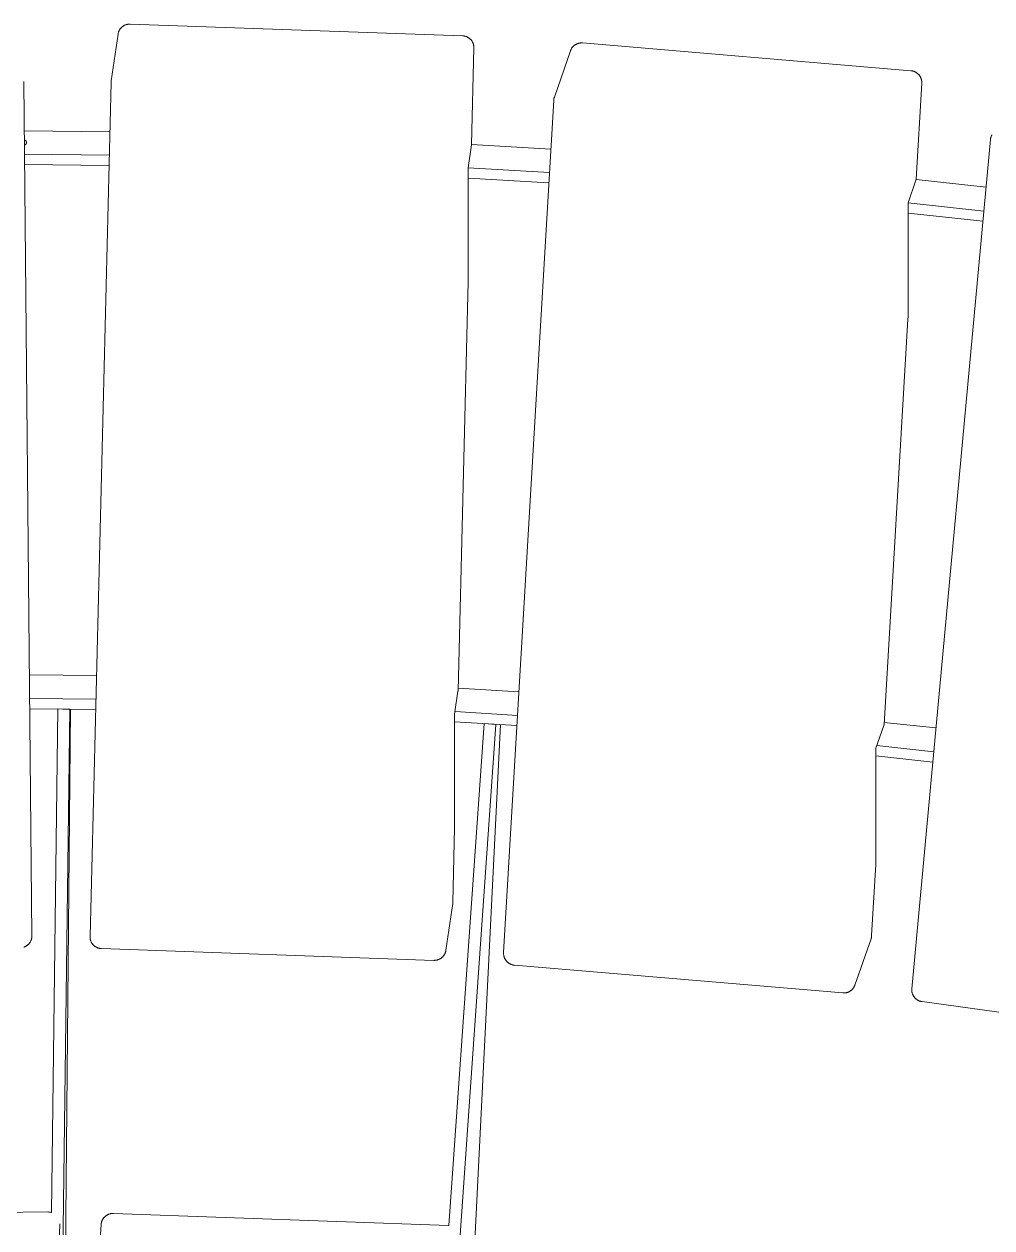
# Model space of a CAD drawing. Header units: inches. Extents: x -11 to 189, y -7 to 133.
# Drawn here: x 151.31 to 160.8, y 61.49 to 73.3 of the extents above; entities that cross this region are included whole.
import ezdxf

# ---------------------------------------------------------------- set-up
doc = ezdxf.new("R2010")
doc.units = ezdxf.units.IN
doc.layers.add('ZANO_R', color=7, linetype='Continuous', lineweight=0)

msp = doc.modelspace()

# ---------------------------------------------------------------- linework, layer by layer
at = {"layer": 'ZANO_R'}
for p, q in [((152.23348, 73.22461), (152.23481, 73.22845)), ((152.23481, 73.22845), (152.23628, 73.23223)), ((152.23628, 73.23223), (152.23788, 73.23597)), ((152.23788, 73.23597), (152.23961, 73.23964)), ((152.23961, 73.23964), (152.24147, 73.24325)), ((152.24147, 73.24325), (152.24345, 73.2468)), ((152.24345, 73.2468), (152.24555, 73.25027)), ((152.24555, 73.25027), (152.24777, 73.25367)), ((152.24777, 73.25367), (152.25011, 73.25699)), ((152.25011, 73.25699), (152.25256, 73.26023)), ((152.25256, 73.26023), (152.25513, 73.26338)), ((152.25513, 73.26338), (152.2578, 73.26644)), ((152.2578, 73.26644), (152.26058, 73.2694)), ((152.26058, 73.2694), (152.26346, 73.27227)), ((152.26346, 73.27227), (152.26643, 73.27503)), ((152.26643, 73.27503), (152.2695, 73.27769)), ((152.2695, 73.27769), (152.27267, 73.28024)), ((152.27267, 73.28024), (152.27591, 73.28268)), ((152.27591, 73.28268), (152.27925, 73.285)), ((152.27925, 73.285), (152.28266, 73.2872)), ((152.28266, 73.2872), (152.28614, 73.28929)), ((152.28614, 73.28929), (152.2897, 73.29125)), ((152.2897, 73.29125), (152.29332, 73.29309)), ((152.29332, 73.29309), (152.297, 73.2948)), ((152.297, 73.2948), (152.30074, 73.29638)), ((152.30074, 73.29638), (152.30454, 73.29783)), ((152.30454, 73.29783), (152.30838, 73.29915)), ((152.30838, 73.29915), (152.31226, 73.30033)), ((152.31226, 73.30033), (152.31619, 73.30138)), ((152.31619, 73.30138), (152.32015, 73.30229)), ((152.32015, 73.30229), (152.32413, 73.30306)), ((152.32413, 73.30306), (152.32815, 73.3037)), ((152.32815, 73.3037), (152.33218, 73.30419)), ((152.33218, 73.30419), (152.33622, 73.30454)), ((152.33622, 73.30454), (152.34028, 73.30475)), ((152.34028, 73.30475), (152.34434, 73.30482)), ((152.34434, 73.30482), (152.3484, 73.30475)), ((152.3484, 73.30475), (155.60653, 73.18999)), ((152.16255, 72.74663), (152.22884, 73.20486)), ((152.22884, 73.20486), (152.22949, 73.20887)), ((152.22949, 73.20887), (152.23028, 73.21286)), ((152.23028, 73.21286), (152.23121, 73.21681)), ((152.23121, 73.21681), (152.23228, 73.22073)), ((152.23228, 73.22073), (152.23348, 73.22461)), ((155.60653, 73.18999), (155.61056, 73.18978)), ((155.61056, 73.18978), (155.61459, 73.18943)), ((155.61459, 73.18943), (155.61861, 73.18894)), ((155.61861, 73.18894), (155.6226, 73.18831)), ((155.6226, 73.18831), (155.62657, 73.18754)), ((155.62657, 73.18754), (155.63052, 73.18663)), ((155.63052, 73.18663), (155.63443, 73.18559)), ((155.63443, 73.18559), (155.63829, 73.18441)), ((155.63829, 73.18441), (155.64212, 73.1831)), ((155.64212, 73.1831), (155.6459, 73.18166)), ((155.6459, 73.18166), (155.64963, 73.18009)), ((155.64963, 73.18009), (155.6533, 73.17839)), ((155.6533, 73.17839), (155.65691, 73.17656)), ((155.65691, 73.17656), (155.66045, 73.17461)), ((155.66045, 73.17461), (155.66392, 73.17254)), ((155.66392, 73.17254), (155.66732, 73.17035)), ((155.66732, 73.17035), (155.67064, 73.16804)), ((155.67064, 73.16804), (155.67388, 73.16562)), ((155.67388, 73.16562), (155.67704, 73.16308)), ((155.67704, 73.16308), (155.6801, 73.16044)), ((155.6801, 73.16044), (155.68307, 73.1577)), ((155.68307, 73.1577), (155.68594, 73.15485)), ((155.68594, 73.15485), (155.68872, 73.15191)), ((155.68872, 73.15191), (155.69139, 73.14887)), ((155.69139, 73.14887), (155.69395, 73.14574)), ((155.69395, 73.14574), (155.6964, 73.14252)), ((155.6964, 73.14252), (155.69874, 73.13922)), ((155.69874, 73.13922), (155.70096, 73.13584)), ((155.70096, 73.13584), (155.70307, 73.13239)), ((155.70307, 73.13239), (155.70505, 73.12886)), ((155.70505, 73.12886), (155.70691, 73.12527)), ((155.70691, 73.12527), (155.70865, 73.12162)), ((155.70865, 73.12162), (155.71026, 73.11791)), ((155.71026, 73.11791), (155.71173, 73.11414)), ((155.71173, 73.11414), (155.71308, 73.11033)), ((155.71308, 73.11033), (155.71429, 73.10647)), ((156.71876, 73.10531), (156.72233, 73.10721)), ((156.72233, 73.10721), (156.72598, 73.10899)), ((156.72598, 73.10899), (156.72968, 73.11065)), ((156.72968, 73.11065), (156.73344, 73.11217)), ((156.73344, 73.11217), (156.73725, 73.11356)), ((156.73725, 73.11356), (156.7411, 73.11481)), ((156.7411, 73.11481), (156.745, 73.11594)), ((156.745, 73.11594), (156.74893, 73.11692)), ((156.74893, 73.11692), (156.75289, 73.11777)), ((156.75289, 73.11777), (156.75688, 73.11848)), ((156.75688, 73.11848), (156.7609, 73.11905)), ((156.7609, 73.11905), (156.76493, 73.11949)), ((156.76493, 73.11949), (156.76897, 73.11978)), ((156.76897, 73.11978), (156.77302, 73.11993)), ((156.77302, 73.11993), (156.77708, 73.11994)), ((156.77708, 73.11994), (156.78113, 73.11981)), ((156.78113, 73.11981), (156.78517, 73.11954)), ((156.78517, 73.11954), (160.00457, 72.84707)), ((155.71904, 73.07053), (155.69568, 72.12485)), ((155.71429, 73.10647), (155.71537, 73.10257)), ((155.71537, 73.10257), (155.71632, 73.09864)), ((155.71632, 73.09864), (155.71712, 73.09468)), ((155.71712, 73.09468), (155.71779, 73.09069)), ((155.71779, 73.09069), (155.71832, 73.08668)), ((155.71832, 73.08668), (155.71871, 73.08265)), ((155.71871, 73.08265), (155.71896, 73.07861)), ((155.71896, 73.07861), (155.71907, 73.07457)), ((155.71907, 73.07457), (155.71904, 73.07053)), ((156.50774, 72.58881), (156.66515, 73.0416)), ((156.66515, 73.0416), (156.66655, 73.04541)), ((156.66655, 73.04541), (156.66807, 73.04916)), ((156.66807, 73.04916), (156.66973, 73.05286)), ((156.66973, 73.05286), (156.67152, 73.0565)), ((156.67152, 73.0565), (156.67343, 73.06007)), ((156.67343, 73.06007), (156.67546, 73.06358)), ((156.67546, 73.06358), (156.67762, 73.06701)), ((156.67762, 73.06701), (156.67989, 73.07037)), ((156.67989, 73.07037), (156.68228, 73.07365)), ((156.68228, 73.07365), (156.68478, 73.07684)), ((156.68478, 73.07684), (156.68739, 73.07994)), ((156.68739, 73.07994), (156.69011, 73.08295)), ((156.69011, 73.08295), (156.69293, 73.08586)), ((156.69293, 73.08586), (156.69585, 73.08868)), ((156.69585, 73.08868), (156.69886, 73.09139)), ((156.69886, 73.09139), (156.70197, 73.09399)), ((156.70197, 73.09399), (156.70516, 73.09649)), ((156.70516, 73.09649), (156.70845, 73.09887)), ((156.70845, 73.09887), (156.71181, 73.10113)), ((156.71181, 73.10113), (156.71524, 73.10328)), ((156.71524, 73.10328), (156.71876, 73.10531)), ((160.00457, 72.84707), (160.00856, 72.84667)), ((160.00856, 72.84667), (160.01253, 72.84612)), ((160.01253, 72.84612), (160.01647, 72.84545)), ((160.01647, 72.84545), (160.02039, 72.84463)), ((160.02039, 72.84463), (160.02429, 72.84368)), ((160.02429, 72.84368), (160.02814, 72.8426)), ((160.02814, 72.8426), (160.03196, 72.84139)), ((160.03196, 72.84139), (160.03573, 72.84005)), ((160.03573, 72.84005), (160.03946, 72.83858)), ((160.03946, 72.83858), (160.04313, 72.83698)), ((160.04313, 72.83698), (160.04675, 72.83525)), ((160.04675, 72.83525), (160.0503, 72.83341)), ((160.0503, 72.83341), (160.05379, 72.83144)), ((160.05379, 72.83144), (160.05721, 72.82935)), ((160.05721, 72.82935), (160.06055, 72.82715)), ((160.06055, 72.82715), (160.06382, 72.82483)), ((160.06382, 72.82483), (160.06701, 72.82241)), ((160.06701, 72.82241), (160.07011, 72.81987)), ((160.07011, 72.81987), (160.07312, 72.81723)), ((160.07312, 72.81723), (160.07604, 72.81449)), ((160.07604, 72.81449), (160.07886, 72.81165)), ((160.07886, 72.81165), (160.08159, 72.80871)), ((160.08159, 72.80871), (160.08421, 72.80569)), ((160.08421, 72.80569), (160.08673, 72.80257)), ((160.08673, 72.80257), (160.08914, 72.79937)), ((160.08914, 72.79937), (160.09143, 72.79609)), ((160.09143, 72.79609), (160.09362, 72.79273)), ((160.09362, 72.79273), (160.09568, 72.7893)), ((160.09568, 72.7893), (160.09763, 72.7858)), ((160.09763, 72.7858), (160.09946, 72.78224)), ((160.09946, 72.78224), (160.10116, 72.77861)), ((160.10116, 72.77861), (160.10274, 72.77493)), ((160.10274, 72.77493), (160.10419, 72.7712)), ((160.10419, 72.7712), (160.10551, 72.76741)), ((160.10551, 72.76741), (160.1067, 72.76359)), ((160.1067, 72.76359), (160.10776, 72.75973)), ((160.10776, 72.75973), (160.10868, 72.75583)), ((160.10868, 72.75583), (160.10947, 72.7519)), ((151.3052, 72.74284), (151.38471, 64.36051)), ((151.95436, 64.35359), (152.16138, 72.73281)), ((152.16138, 72.73281), (152.16152, 72.73628)), ((152.16152, 72.73628), (152.16176, 72.73974)), ((152.16176, 72.73974), (152.1621, 72.74319)), ((152.1621, 72.74319), (152.16255, 72.74663)), ((160.11119, 72.72399), (160.05593, 71.78381)), ((160.10947, 72.7519), (160.11013, 72.74795)), ((160.11013, 72.74795), (160.11065, 72.74398)), ((160.11065, 72.74398), (160.11103, 72.73999)), ((160.11103, 72.73999), (160.11128, 72.736)), ((160.11136, 72.72799), (160.11119, 72.72399)), ((160.11128, 72.736), (160.11139, 72.73199)), ((160.11139, 72.73199), (160.11136, 72.72799)), ((156.00993, 64.19514), (156.50147, 72.55735)), ((156.50147, 72.55735), (156.50178, 72.56136)), ((156.50178, 72.56136), (156.50222, 72.56536)), ((156.50222, 72.56536), (156.5028, 72.56934)), ((156.5028, 72.56934), (156.50352, 72.5733)), ((156.50352, 72.5733), (156.50437, 72.57723)), ((156.50437, 72.57723), (156.50536, 72.58113)), ((156.50536, 72.58113), (156.50649, 72.58499)), ((156.50649, 72.58499), (156.50774, 72.58881)), ((151.3098, 72.25759), (152.14942, 72.24865)), ((151.31064, 72.16896), (151.31167, 72.16861)), ((151.31167, 72.16861), (151.31268, 72.16823)), ((151.31268, 72.16823), (151.31367, 72.1678)), ((151.31367, 72.1678), (151.31466, 72.16735)), ((151.31466, 72.16735), (151.31562, 72.16686)), ((151.31562, 72.16686), (151.31657, 72.16634)), ((151.31657, 72.16634), (151.3175, 72.16578)), ((151.3175, 72.16578), (151.31841, 72.1652)), ((151.31841, 72.1652), (151.3193, 72.16458)), ((151.3193, 72.16458), (151.32017, 72.16394)), ((151.32017, 72.16394), (151.32101, 72.16326)), ((151.32101, 72.16326), (151.32183, 72.16255)), ((151.32183, 72.16255), (151.32263, 72.16182)), ((160.01353, 63.84042), (160.78481, 72.1719)), ((160.78481, 72.1719), (160.78526, 72.17592)), ((160.78526, 72.17592), (160.78584, 72.17992)), ((160.78584, 72.17992), (160.78656, 72.18391)), ((160.78656, 72.18391), (160.78742, 72.18786)), ((160.78742, 72.18786), (160.78841, 72.19178)), ((160.78841, 72.19178), (160.78954, 72.19567)), ((160.78954, 72.19567), (160.79081, 72.19952)), ((160.79081, 72.19952), (160.79221, 72.20331)), ((160.79221, 72.20331), (160.79373, 72.20706)), ((160.79373, 72.20706), (160.79539, 72.21075)), ((160.79539, 72.21075), (160.79718, 72.21439)), ((160.79718, 72.21439), (160.79909, 72.21796)), ((151.3122, 72.11724), (151.31114, 72.11683)), ((151.31326, 72.11768), (151.3122, 72.11724)), ((151.31429, 72.11816), (151.31326, 72.11768)), ((151.31531, 72.11867), (151.31429, 72.11816)), ((151.31631, 72.11922), (151.31531, 72.11867)), ((151.3173, 72.11981), (151.31631, 72.11922)), ((151.31826, 72.12043), (151.3173, 72.11981)), ((151.31919, 72.12108), (151.31826, 72.12043)), ((151.32011, 72.12176), (151.31919, 72.12108)), ((151.321, 72.12247), (151.32011, 72.12176)), ((151.32186, 72.12322), (151.321, 72.12247)), ((151.3227, 72.12399), (151.32186, 72.12322)), ((151.32263, 72.16182), (151.3234, 72.16106)), ((151.32351, 72.1248), (151.3227, 72.12399)), ((151.3234, 72.16106), (151.32415, 72.16028)), ((151.3243, 72.12563), (151.32351, 72.1248)), ((151.32415, 72.16028), (151.32486, 72.15947)), ((151.32505, 72.12649), (151.3243, 72.12563)), ((151.32486, 72.15947), (151.32555, 72.15863)), ((151.32577, 72.12737), (151.32505, 72.12649)), ((151.32555, 72.15863), (151.32621, 72.15777)), ((151.32647, 72.12828), (151.32577, 72.12737)), ((151.32621, 72.15777), (151.32684, 72.15689)), ((151.32713, 72.12921), (151.32647, 72.12828)), ((151.32684, 72.15689), (151.32744, 72.15599)), ((151.32775, 72.13017), (151.32713, 72.12921)), ((151.32744, 72.15599), (151.32801, 72.15507)), ((151.32835, 72.13114), (151.32775, 72.13017)), ((151.32801, 72.15507), (151.32855, 72.15413)), ((151.3289, 72.13214), (151.32835, 72.13114)), ((151.32855, 72.15413), (151.32905, 72.15317)), ((151.32943, 72.13315), (151.3289, 72.13214)), ((151.32905, 72.15317), (151.32952, 72.1522)), ((151.32992, 72.13418), (151.32943, 72.13315)), ((151.32952, 72.1522), (151.32996, 72.15121)), ((151.33037, 72.13523), (151.32992, 72.13418)), ((151.32996, 72.15121), (151.33036, 72.1502)), ((151.33036, 72.1502), (151.33073, 72.14919)), ((151.33079, 72.1363), (151.33037, 72.13523)), ((151.33073, 72.14919), (151.33106, 72.14816)), ((151.33116, 72.13737), (151.33079, 72.1363)), ((151.33106, 72.14816), (151.33136, 72.14712)), ((151.3315, 72.13846), (151.33116, 72.13737)), ((151.33136, 72.14712), (151.33162, 72.14607)), ((151.33181, 72.13956), (151.3315, 72.13846)), ((151.33162, 72.14607), (151.33184, 72.14501)), ((151.33207, 72.14067), (151.33181, 72.13956)), ((151.33184, 72.14501), (151.33203, 72.14394)), ((151.33203, 72.14394), (151.33218, 72.14287)), ((151.3323, 72.14179), (151.33207, 72.14067)), ((151.33218, 72.14287), (151.3323, 72.14179)), ((155.69535, 72.12098), (155.66266, 71.89501)), ((155.69535, 72.12098), (155.69548, 72.12194)), ((155.69548, 72.12194), (155.69557, 72.12291)), ((155.69557, 72.12291), (155.69564, 72.12388)), ((155.69564, 72.12388), (155.69568, 72.12485)), ((155.69565, 72.12485), (156.47335, 72.07895)), ((151.31199, 72.02733), (152.14373, 72.01839)), ((152.14122, 71.91696), (151.31295, 71.92585)), ((155.66266, 71.89501), (156.45976, 71.84767)), ((155.66266, 71.89498), (155.66266, 70.79777)), ((156.45382, 71.74658), (155.66266, 71.79354)), ((160.05408, 71.77469), (159.97646, 71.55141)), ((160.05408, 71.77469), (160.05445, 71.7758)), ((160.05445, 71.7758), (160.05478, 71.77692)), ((160.05478, 71.77692), (160.05507, 71.77805)), ((160.05507, 71.77805), (160.05532, 71.77919)), ((160.05518, 71.77853), (160.74149, 71.70395)), ((160.05532, 71.77919), (160.05553, 71.78033)), ((160.05553, 71.78033), (160.0557, 71.78149)), ((160.0557, 71.78149), (160.05584, 71.78265)), ((160.05584, 71.78265), (160.05593, 71.78381)), ((159.97646, 71.55141), (159.97646, 70.45417)), ((159.97646, 71.55141), (160.71985, 71.47018)), ((160.71056, 71.36977), (159.97646, 71.44994)), ((155.66243, 70.77914), (155.56324, 66.76426)), ((155.66243, 70.77914), (155.66266, 70.79777)), ((159.97517, 70.41), (159.74147, 66.43413)), ((159.97517, 70.41), (159.97614, 70.43208)), ((159.97614, 70.43208), (159.97646, 70.45417)), ((151.36043, 66.9199), (152.01759, 66.91291)), ((155.56291, 66.76042), (155.53022, 66.53445)), ((155.56291, 66.76042), (155.56303, 66.76137)), ((155.56303, 66.76137), (155.56313, 66.76233)), ((155.56313, 66.76233), (155.5632, 66.7633)), ((155.5632, 66.7633), (155.56324, 66.76426)), ((155.56385, 66.78928), (156.16035, 66.75412)), ((151.36262, 66.68962), (152.0119, 66.68266)), ((151.36358, 66.58815), (152.00939, 66.58123)), ((151.57545, 61.64584), (151.63857, 66.58581)), ((151.7552, 66.58455), (151.63857, 66.58581)), ((151.67292, 60.14444), (151.7552, 66.58455)), ((151.71015, 60.70742), (151.76336, 66.58444)), ((155.53022, 66.53445), (155.53022, 65.4372)), ((155.53381, 66.55926), (156.14676, 66.52289)), ((155.47437, 61.5167), (155.81975, 66.44139)), ((155.48481, 60.00734), (155.93556, 66.43447)), ((155.53022, 66.45799), (156.14082, 66.42179)), ((155.68871, 60.5626), (155.9802, 66.43174)), ((155.93556, 66.43447), (155.81975, 66.44139)), ((159.73962, 66.42501), (159.662, 66.20173)), ((159.73962, 66.42501), (159.73999, 66.42612)), ((159.73999, 66.42612), (159.74032, 66.42724)), ((159.74032, 66.42724), (159.74061, 66.42837)), ((159.74061, 66.42837), (159.74086, 66.42951)), ((159.74086, 66.42951), (159.74107, 66.43065)), ((159.74107, 66.43065), (159.74124, 66.43181)), ((159.74124, 66.43181), (159.74138, 66.43297)), ((159.74138, 66.43297), (159.74147, 66.43413)), ((159.74264, 66.45408), (160.25039, 66.39898)), ((159.662, 66.20173), (159.662, 65.10449)), ((159.67052, 66.22624), (160.22876, 66.1653)), ((159.662, 66.12568), (160.21946, 66.06488)), ((155.52999, 65.41858), (155.53022, 65.4372)), ((155.52999, 65.41858), (155.51202, 64.6913)), ((159.66071, 65.06032), (159.66168, 65.0824)), ((159.66168, 65.0824), (159.662, 65.10449)), ((159.66071, 65.06032), (159.61965, 64.36177)), ((155.51085, 64.67748), (155.44456, 64.21925)), ((155.5113, 64.68092), (155.51085, 64.67748)), ((155.51164, 64.68437), (155.5113, 64.68092)), ((155.51188, 64.68783), (155.51164, 64.68437)), ((155.51202, 64.6913), (155.51188, 64.68783)), ((151.30933, 64.25029), (151.30551, 64.24892)), ((151.31311, 64.2518), (151.30933, 64.25029)), ((151.31682, 64.25343), (151.31311, 64.2518)), ((151.32048, 64.25519), (151.31682, 64.25343)), ((151.32408, 64.25708), (151.32048, 64.25519)), ((151.32761, 64.25909), (151.32408, 64.25708)), ((151.33106, 64.26123), (151.32761, 64.25909)), ((151.33444, 64.26348), (151.33106, 64.26123)), ((151.33774, 64.26585), (151.33444, 64.26348)), ((151.34096, 64.26833), (151.33774, 64.26585)), ((151.34408, 64.27092), (151.34096, 64.26833)), ((151.34712, 64.27362), (151.34408, 64.27092)), ((151.35005, 64.27643), (151.34712, 64.27362)), ((151.35289, 64.27933), (151.35005, 64.27643)), ((151.35563, 64.28233), (151.35289, 64.27933)), ((151.35826, 64.28543), (151.35563, 64.28233)), ((151.36078, 64.28861), (151.35826, 64.28543)), ((151.36319, 64.29189), (151.36078, 64.28861)), ((151.36548, 64.29524), (151.36319, 64.29189)), ((151.36765, 64.29867), (151.36548, 64.29524)), ((151.36971, 64.30217), (151.36765, 64.29867)), ((151.37164, 64.30575), (151.36971, 64.30217)), ((151.37344, 64.30938), (151.37164, 64.30575)), ((151.37512, 64.31308), (151.37344, 64.30938)), ((151.37667, 64.31684), (151.37512, 64.31308)), ((151.37809, 64.32064), (151.37667, 64.31684)), ((151.37937, 64.3245), (151.37809, 64.32064)), ((151.38052, 64.32839), (151.37937, 64.3245)), ((151.38153, 64.33233), (151.38052, 64.32839)), ((151.3824, 64.33629), (151.38153, 64.33233)), ((151.38314, 64.34029), (151.3824, 64.33629)), ((151.38373, 64.34431), (151.38314, 64.34029)), ((151.38419, 64.34834), (151.38373, 64.34431)), ((151.3845, 64.35239), (151.38419, 64.34834)), ((151.38468, 64.35645), (151.3845, 64.35239)), ((151.38471, 64.36051), (151.38468, 64.35645)), ((151.95433, 64.34954), (151.95436, 64.35359)), ((151.95444, 64.3455), (151.95433, 64.34954)), ((151.95469, 64.34146), (151.95444, 64.3455)), ((151.95508, 64.33744), (151.95469, 64.34146)), ((151.95561, 64.33343), (151.95508, 64.33744)), ((151.95628, 64.32944), (151.95561, 64.33343)), ((151.95708, 64.32547), (151.95628, 64.32944)), ((151.95803, 64.32154), (151.95708, 64.32547)), ((151.95911, 64.31764), (151.95803, 64.32154)), ((151.96032, 64.31378), (151.95911, 64.31764)), ((151.96167, 64.30997), (151.96032, 64.31378)), ((151.96314, 64.3062), (151.96167, 64.30997)), ((151.96475, 64.30249), (151.96314, 64.3062)), ((151.96649, 64.29884), (151.96475, 64.30249)), ((151.96835, 64.29525), (151.96649, 64.29884)), ((151.97033, 64.29172), (151.96835, 64.29525)), ((151.97244, 64.28827), (151.97033, 64.29172)), ((151.97466, 64.28489), (151.97244, 64.28827)), ((151.977, 64.28159), (151.97466, 64.28489)), ((151.97945, 64.27837), (151.977, 64.28159)), ((151.98201, 64.27525), (151.97945, 64.27837)), ((151.98468, 64.27221), (151.98201, 64.27525)), ((151.98746, 64.26926), (151.98468, 64.27221)), ((151.99033, 64.26642), (151.98746, 64.26926)), ((151.9933, 64.26367), (151.99033, 64.26642)), ((151.99636, 64.26103), (151.9933, 64.26367)), ((151.99952, 64.2585), (151.99636, 64.26103)), ((152.00276, 64.25608), (151.99952, 64.2585)), ((152.00608, 64.25377), (152.00276, 64.25608)), ((152.00948, 64.25158), (152.00608, 64.25377)), ((152.01295, 64.2495), (152.00948, 64.25158)), ((152.01649, 64.24755), (152.01295, 64.2495)), ((159.61338, 64.33031), (159.45598, 63.87752)), ((159.61464, 64.33413), (159.61338, 64.33031)), ((159.61576, 64.33799), (159.61464, 64.33413)), ((159.61675, 64.34189), (159.61576, 64.33799)), ((159.61761, 64.34582), (159.61675, 64.34189)), ((159.61832, 64.34978), (159.61761, 64.34582)), ((159.6189, 64.35376), (159.61832, 64.34978)), ((159.61935, 64.35776), (159.6189, 64.35376)), ((159.61965, 64.36177), (159.61935, 64.35776)), ((152.0201, 64.24573), (152.01649, 64.24755)), ((152.02377, 64.24402), (152.0201, 64.24573)), ((152.0275, 64.24245), (152.02377, 64.24402)), ((152.03128, 64.24101), (152.0275, 64.24245)), ((152.0351, 64.2397), (152.03128, 64.24101)), ((152.03897, 64.23852), (152.0351, 64.2397)), ((152.04288, 64.23748), (152.03897, 64.23852)), ((152.04682, 64.23657), (152.04288, 64.23748)), ((152.05079, 64.23581), (152.04682, 64.23657)), ((152.05479, 64.23518), (152.05079, 64.23581)), ((152.0588, 64.23468), (152.05479, 64.23518)), ((152.06283, 64.23433), (152.0588, 64.23468)), ((152.06687, 64.23412), (152.06283, 64.23433)), ((155.325, 64.11937), (152.06687, 64.23412)), ((155.3837, 64.13286), (155.38008, 64.13102)), ((155.38726, 64.13482), (155.3837, 64.13286)), ((155.39074, 64.13691), (155.38726, 64.13482)), ((155.39415, 64.13911), (155.39074, 64.13691)), ((155.39748, 64.14144), (155.39415, 64.13911)), ((155.40073, 64.14387), (155.39748, 64.14144)), ((155.40389, 64.14642), (155.40073, 64.14387)), ((155.40697, 64.14908), (155.40389, 64.14642)), ((155.40994, 64.15184), (155.40697, 64.14908)), ((155.41282, 64.15471), (155.40994, 64.15184)), ((155.4156, 64.15767), (155.41282, 64.15471)), ((155.41827, 64.16073), (155.4156, 64.15767)), ((155.42084, 64.16388), (155.41827, 64.16073)), ((155.42329, 64.16712), (155.42084, 64.16388)), ((155.42563, 64.17044), (155.42329, 64.16712)), ((155.42785, 64.17384), (155.42563, 64.17044)), ((155.42995, 64.17731), (155.42785, 64.17384)), ((155.43193, 64.18086), (155.42995, 64.17731)), ((155.43379, 64.18447), (155.43193, 64.18086)), ((155.43552, 64.18815), (155.43379, 64.18447)), ((155.43712, 64.19188), (155.43552, 64.18815)), ((155.43858, 64.19567), (155.43712, 64.19188)), ((155.43992, 64.1995), (155.43858, 64.19567)), ((155.44112, 64.20338), (155.43992, 64.1995)), ((155.44219, 64.2073), (155.44112, 64.20338)), ((155.44312, 64.21126), (155.44219, 64.2073)), ((155.44391, 64.21524), (155.44312, 64.21126)), ((155.44456, 64.21925), (155.44391, 64.21524)), ((156.00974, 64.18713), (156.00977, 64.19113)), ((156.00985, 64.18313), (156.00974, 64.18713)), ((156.00977, 64.19113), (156.00993, 64.19514)), ((156.01009, 64.17913), (156.00985, 64.18313)), ((156.01048, 64.17514), (156.01009, 64.17913)), ((156.011, 64.17117), (156.01048, 64.17514)), ((156.01165, 64.16722), (156.011, 64.17117)), ((156.01244, 64.16329), (156.01165, 64.16722)), ((156.01337, 64.1594), (156.01244, 64.16329)), ((156.01443, 64.15553), (156.01337, 64.1594)), ((156.01562, 64.15171), (156.01443, 64.15553)), ((156.01694, 64.14793), (156.01562, 64.15171)), ((156.01839, 64.14419), (156.01694, 64.14793)), ((156.01997, 64.14051), (156.01839, 64.14419)), ((156.02167, 64.13689), (156.01997, 64.14051)), ((156.0235, 64.13332), (156.02167, 64.13689)), ((156.02544, 64.12982), (156.0235, 64.13332)), ((155.32906, 64.11929), (155.325, 64.11937)), ((155.33312, 64.11936), (155.32906, 64.11929)), ((155.33717, 64.11957), (155.33312, 64.11936)), ((155.34122, 64.11992), (155.33717, 64.11957)), ((155.34525, 64.12042), (155.34122, 64.11992)), ((155.34926, 64.12105), (155.34525, 64.12042)), ((155.35325, 64.12182), (155.34926, 64.12105)), ((155.35721, 64.12273), (155.35325, 64.12182)), ((155.36113, 64.12378), (155.35721, 64.12273)), ((155.36502, 64.12496), (155.36113, 64.12378)), ((155.36886, 64.12628), (155.36502, 64.12496)), ((155.37266, 64.12773), (155.36886, 64.12628)), ((155.3764, 64.12931), (155.37266, 64.12773)), ((155.38008, 64.13102), (155.3764, 64.12931)), ((156.02751, 64.12639), (156.02544, 64.12982)), ((156.02969, 64.12303), (156.02751, 64.12639)), ((156.03199, 64.11975), (156.02969, 64.12303)), ((156.0344, 64.11655), (156.03199, 64.11975)), ((156.03692, 64.11344), (156.0344, 64.11655)), ((156.03954, 64.11041), (156.03692, 64.11344)), ((156.04226, 64.10747), (156.03954, 64.11041)), ((156.04509, 64.10463), (156.04226, 64.10747)), ((156.04801, 64.10189), (156.04509, 64.10463)), ((156.05102, 64.09925), (156.04801, 64.10189)), ((156.05412, 64.09672), (156.05102, 64.09925)), ((156.05731, 64.09429), (156.05412, 64.09672)), ((156.06057, 64.09197), (156.05731, 64.09429)), ((156.06392, 64.08977), (156.06057, 64.09197)), ((156.06734, 64.08768), (156.06392, 64.08977)), ((156.07083, 64.08572), (156.06734, 64.08768)), ((156.07438, 64.08387), (156.07083, 64.08572)), ((156.078, 64.08215), (156.07438, 64.08387)), ((156.08167, 64.08055), (156.078, 64.08215)), ((156.08539, 64.07907), (156.08167, 64.08055)), ((156.08917, 64.07773), (156.08539, 64.07907)), ((156.09298, 64.07652), (156.08917, 64.07773)), ((156.09684, 64.07544), (156.09298, 64.07652)), ((156.10073, 64.07449), (156.09684, 64.07544)), ((156.10465, 64.07368), (156.10073, 64.07449)), ((156.1086, 64.073), (156.10465, 64.07368)), ((156.11257, 64.07246), (156.1086, 64.073)), ((156.11655, 64.07205), (156.11257, 64.07246)), ((159.33595, 63.79959), (156.11655, 64.07205)), ((159.34, 63.79932), (159.33595, 63.79959)), ((159.34405, 63.79918), (159.34, 63.79932)), ((159.3481, 63.79919), (159.34405, 63.79918)), ((159.35215, 63.79934), (159.3481, 63.79919)), ((159.3562, 63.79964), (159.35215, 63.79934)), ((159.36023, 63.80007), (159.3562, 63.79964)), ((159.36424, 63.80064), (159.36023, 63.80007)), ((159.36823, 63.80135), (159.36424, 63.80064)), ((159.3722, 63.8022), (159.36823, 63.80135)), ((159.37613, 63.80319), (159.3722, 63.8022)), ((159.38003, 63.80431), (159.37613, 63.80319)), ((159.38388, 63.80557), (159.38003, 63.80431)), ((159.38769, 63.80696), (159.38388, 63.80557)), ((159.39145, 63.80848), (159.38769, 63.80696)), ((159.39515, 63.81013), (159.39145, 63.80848)), ((159.39879, 63.81191), (159.39515, 63.81013)), ((159.40237, 63.81381), (159.39879, 63.81191)), ((159.40588, 63.81584), (159.40237, 63.81381)), ((159.40932, 63.81799), (159.40588, 63.81584)), ((159.41268, 63.82025), (159.40932, 63.81799)), ((159.41596, 63.82264), (159.41268, 63.82025)), ((159.41916, 63.82513), (159.41596, 63.82264)), ((159.42226, 63.82773), (159.41916, 63.82513)), ((159.42528, 63.83045), (159.42226, 63.82773)), ((159.4282, 63.83326), (159.42528, 63.83045)), ((159.43102, 63.83617), (159.4282, 63.83326)), ((159.43373, 63.83918), (159.43102, 63.83617)), ((159.43634, 63.84228), (159.43373, 63.83918)), ((159.43884, 63.84547), (159.43634, 63.84228)), ((159.44123, 63.84875), (159.43884, 63.84547)), ((159.44351, 63.85211), (159.44123, 63.84875)), ((159.44566, 63.85554), (159.44351, 63.85211)), ((159.4477, 63.85905), (159.44566, 63.85554)), ((159.44961, 63.86262), (159.4477, 63.85905)), ((159.45139, 63.86626), (159.44961, 63.86262)), ((159.45305, 63.86996), (159.45139, 63.86626)), ((159.45458, 63.87372), (159.45305, 63.86996)), ((159.45598, 63.87752), (159.45458, 63.87372)), ((160.01304, 63.82828), (160.01307, 63.83234)), ((160.01316, 63.82423), (160.01304, 63.82828)), ((160.01307, 63.83234), (160.01323, 63.83638)), ((160.01342, 63.82019), (160.01316, 63.82423)), ((160.01323, 63.83638), (160.01353, 63.84042)), ((160.01382, 63.81616), (160.01342, 63.82019)), ((160.01436, 63.81214), (160.01382, 63.81616)), ((160.01504, 63.80815), (160.01436, 63.81214)), ((160.01585, 63.80418), (160.01504, 63.80815)), ((160.01681, 63.80024), (160.01585, 63.80418)), ((160.0179, 63.79634), (160.01681, 63.80024)), ((160.01912, 63.79248), (160.0179, 63.79634)), ((160.02048, 63.78866), (160.01912, 63.79248)), ((160.02197, 63.7849), (160.02048, 63.78866)), ((160.02359, 63.78118), (160.02197, 63.7849)), ((160.02534, 63.77753), (160.02359, 63.78118)), ((160.02721, 63.77393), (160.02534, 63.77753)), ((160.02921, 63.77041), (160.02721, 63.77393)), ((160.03133, 63.76696), (160.02921, 63.77041)), ((160.03357, 63.76358), (160.03133, 63.76696)), ((160.03592, 63.76028), (160.03357, 63.76358)), ((160.03838, 63.75707), (160.03592, 63.76028)), ((160.04096, 63.75394), (160.03838, 63.75707)), ((160.04364, 63.7509), (160.04096, 63.75394)), ((160.04643, 63.74796), (160.04364, 63.7509)), ((160.04932, 63.74512), (160.04643, 63.74796)), ((160.0523, 63.74238), (160.04932, 63.74512)), ((160.05538, 63.73975), (160.0523, 63.74238)), ((160.05855, 63.73722), (160.05538, 63.73975)), ((160.0618, 63.7348), (160.05855, 63.73722)), ((160.06514, 63.7325), (160.0618, 63.7348)), ((160.06855, 63.73032), (160.06514, 63.7325)), ((160.07204, 63.72826), (160.06855, 63.73032)), ((160.07559, 63.72632), (160.07204, 63.72826)), ((160.07921, 63.7245), (160.07559, 63.72632)), ((160.0829, 63.72281), (160.07921, 63.7245)), ((160.08664, 63.72125), (160.0829, 63.72281)), ((160.09043, 63.71982), (160.08664, 63.72125)), ((160.09426, 63.71852), (160.09043, 63.71982)), ((160.09815, 63.71736), (160.09426, 63.71852)), ((160.10206, 63.71633), (160.09815, 63.71736)), ((160.10602, 63.71544), (160.10206, 63.71633)), ((160.11, 63.71469), (160.10602, 63.71544)), ((160.114, 63.71407), (160.11, 63.71469)), ((163.26339, 63.28655), (160.114, 63.71407)), ((148.24839, 61.60944), (151.54111, 61.65056)), ((151.54111, 61.65056), (151.54497, 61.65055)), ((151.54497, 61.65055), (151.54884, 61.6504)), ((151.54884, 61.6504), (151.55269, 61.65013)), ((151.55269, 61.65013), (151.55654, 61.64973)), ((151.55654, 61.64973), (151.56037, 61.6492)), ((151.56037, 61.6492), (151.56418, 61.64855)), ((151.56418, 61.64855), (151.56797, 61.64777)), ((151.56797, 61.64777), (151.57173, 61.64687)), ((151.57173, 61.64687), (151.57545, 61.64584)), ((152.06303, 61.52992), (152.06338, 61.53331)), ((152.06338, 61.53331), (152.06383, 61.53669)), ((152.06383, 61.53669), (152.0645, 61.54068)), ((152.0645, 61.54068), (152.0653, 61.54466)), ((152.0653, 61.54466), (152.06624, 61.5486)), ((152.06624, 61.5486), (152.06732, 61.55251)), ((152.06732, 61.55251), (152.06854, 61.55637)), ((152.06854, 61.55637), (152.06988, 61.5602)), ((152.06988, 61.5602), (152.07136, 61.56397)), ((152.07136, 61.56397), (152.07297, 61.56769)), ((152.07297, 61.56769), (152.07471, 61.57135)), ((152.07471, 61.57135), (152.07657, 61.57495)), ((152.07657, 61.57495), (152.07856, 61.57848)), ((152.07856, 61.57848), (152.08067, 61.58194)), ((152.08067, 61.58194), (152.0829, 61.58533)), ((152.0829, 61.58533), (152.08524, 61.58863)), ((152.08524, 61.58863), (152.0877, 61.59186)), ((152.0877, 61.59186), (152.09027, 61.59499)), ((152.09027, 61.59499), (152.09294, 61.59804)), ((152.09294, 61.59804), (152.09572, 61.60099)), ((152.09572, 61.60099), (152.09861, 61.60384)), ((152.09861, 61.60384), (152.10158, 61.60659)), ((152.10158, 61.60659), (152.10465, 61.60923)), ((152.10465, 61.60923), (152.10782, 61.61177)), ((152.10782, 61.61177), (152.11106, 61.61419)), ((152.11106, 61.61419), (152.11439, 61.6165)), ((152.11439, 61.6165), (152.1178, 61.6187)), ((152.1178, 61.6187), (152.12128, 61.62077)), ((152.12128, 61.62077), (152.12484, 61.62272)), ((152.12484, 61.62272), (152.12845, 61.62455)), ((152.12845, 61.62455), (152.13213, 61.62625)), ((152.13213, 61.62625), (152.13587, 61.62782)), ((152.13587, 61.62782), (152.13966, 61.62926)), ((152.13966, 61.62926), (152.14349, 61.63057)), ((152.14349, 61.63057), (152.14737, 61.63174)), ((152.14737, 61.63174), (152.15129, 61.63278)), ((152.15129, 61.63278), (152.15524, 61.63368)), ((152.15524, 61.63368), (152.15922, 61.63444)), ((152.15922, 61.63444), (152.16323, 61.63507)), ((152.16323, 61.63507), (152.16725, 61.63556)), ((152.16725, 61.63556), (152.17129, 61.6359)), ((152.17129, 61.6359), (152.17534, 61.63611)), ((152.17534, 61.63611), (152.17939, 61.63617)), ((152.17939, 61.63617), (152.18344, 61.63609)), ((152.18344, 61.63609), (155.46837, 61.51707)), ((151.42276, 55.16759), (151.6592, 61.53286)), ((151.67999, 55.16299), (152.06277, 61.52652)), ((152.06277, 61.52652), (152.06303, 61.52992)), ((155.46837, 61.51707), (155.47137, 61.51692)), ((155.47137, 61.51692), (155.47437, 61.5167))]:
    msp.add_line(p, q, dxfattribs=at)

doc.saveas('drawing.dxf')
